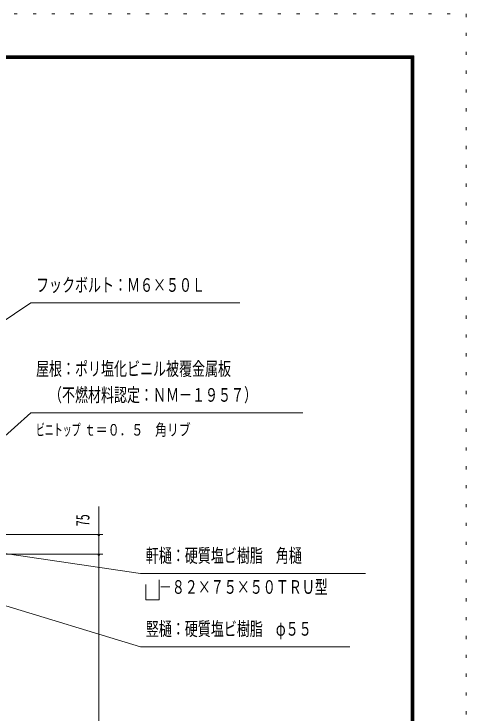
# Model space of a CAD drawing. Units: millimetres, scale not verified. Extents: x -25340 to 25344, y -10500 to 10500.
# Drawn here: x 21023 to 25344, y 3814 to 10500 of the extents above; entities that cross this region are included whole.
import ezdxf
from ezdxf.enums import TextEntityAlignment as Align

# ---------------------------------------------------------------- set-up
doc = ezdxf.new("R2010")
doc.units = ezdxf.units.MM
doc.header["$LTSCALE"] = 60
doc.linetypes.add('USER4', pattern=[3, 0.5, -2.5])
for name, color, linetype, lineweight in [('0-A_2-52DIM', 3, 'Continuous', 18), ('0-C_F-F', 5, 'Continuous', 18), ('0-D_F-E_J_ADD', 5, 'USER4', 18)]:
    doc.layers.add(name, color=color, linetype=linetype, lineweight=lineweight)
doc.styles.add('ＭＳ ゴシック', font='')
doc.styles.get('ＭＳ ゴシック').set_extended_font_data('MS Gothic')

msp = doc.modelspace()

# ---------------------------------------------------------------- linework, layer by layer
at = {"layer": '0-A_2-52DIM'}
for p, q in [((21183.04, 7739.93), (18794.02, 6145.67)), ((23183.04, 7739.93), (21183.04, 7739.93)), ((21183.04, 6689.93), (20026.36, 5662.5)), ((21183.04, 6689.93), (23783.04, 6689.93)), ((21833.04, 344.93), (21833.04, 5797.43)), ((20658.04, 5527.43), (21870.54, 5527.43)), ((21843.04, 5527.43), (21823.04, 5527.43)), ((22233.04, 5155.5), (20576.77, 5398.16)), ((20575.54, 5339.93), (21870.54, 5339.93)), ((21843.04, 5339.93), (21823.04, 5339.93)), ((22233.04, 5155.5), (24383.04, 5155.5)), ((22283.04, 4905.5), (22283.04, 5049.85)), ((22233.04, 4455.51), (20496.92, 4984.1)), ((22233.04, 4455.51), (24233.04, 4455.51))]:
    msp.add_line(p, q, dxfattribs=at)
msp.add_lwpolyline([(22283.04, 4905.5), (22411.83, 4905.5), (22411.83, 5096.93)], dxfattribs=at)
for centre in [(21833.04, 5527.43), (21833.04, 5339.93)]:
    msp.add_arc(centre, 10, 180, 0, dxfattribs=at)
at = {"layer": '0-C_F-F'}
for p, q in [((-3855.55, 10100), (24844.45, 10100)), ((-3853.05, 10097.5), (24841.95, 10097.5)), ((24841.95, -9997.5), (24841.95, 10097.5)), ((24844.45, -10000), (24844.45, 10100)), ((-3850.55, 10095), (24839.45, 10095)), ((-3848.05, 10092.5), (24836.95, 10092.5)), ((-3845.55, 10090), (24834.45, 10090)), ((-3843.05, 10087.5), (24831.95, 10087.5)), ((-3840.55, 10085), (24829.45, 10085)), ((-3838.05, 10082.5), (24826.95, 10082.5)), ((-3835.55, 10080), (24824.45, 10080)), ((-3833.05, 10077.5), (24821.95, 10077.5)), ((-3830.55, 10075), (24819.45, 10075)), ((24821.95, -9977.5), (24821.95, 10077.5)), ((24824.45, -9980), (24824.45, 10080)), ((24826.95, -9982.5), (24826.95, 10082.5)), ((24831.95, -9987.5), (24831.95, 10087.5)), ((24836.95, -9992.5), (24836.95, 10092.5))]:
    msp.add_line(p, q, dxfattribs=at)
for points in [[(-3850.55, 10095), (-3850.55, -9995), (24839.45, -9995), (24839.45, 10095)], [(-3845.55, 10090), (-3845.55, -9990), (24834.45, -9990), (24834.45, 10090)], [(-3840.55, 10085), (-3840.55, -9985), (24829.45, -9985), (24829.45, 10085)], [(-3830.55, 10075), (-3830.55, -9975), (24819.45, -9975), (24819.45, 10075)]]:
    msp.add_lwpolyline(points, dxfattribs=at)
at = {"layer": '0-D_F-E_J_ADD'}
msp.add_line((25344.45, 10500), (25344.45, -10500), dxfattribs=at)
msp.add_lwpolyline([(-4355.55, -10500), (-4355.55, 10500), (25344.45, 10500)], dxfattribs=at)

# ---------------------------------------------------------------- texts
at = {"layer": '0-A_2-52DIM', "color": 7, "style": 'ＭＳ ゴシック'}
for s, height, width, p in [('フックボルト：Ｍ６×５０Ｌ', 130.2, 0.7, (21233.05, 7807.69)), ('屋根：ポリ塩化ビニル被覆金属板', 130.2, 0.7, (21233.05, 7007.69)), ('\u3000（不燃材料認定：ＮＭ－１９５７）', 130.2, 0.7, (21233.05, 6757.69)), ('ビニトップ ', 110.7, 0.55, (21233.05, 6439.93)), ('ｔ＝０．５\u3000角リブ', 110.7, 0.75, (21692.32, 6439.93)), ('軒樋：硬質塩ビ樹脂\u3000角樋', 130.2, 0.7, (22283.04, 5223.26)), ('\u3000－８２×７５×５０ＴＲＵ型', 130.2, 0.7, (22283.04, 4923.26)), ('竪樋：硬質塩ビ樹脂\u3000φ５５', 130.2, 0.7, (22283.04, 4523.27))]:
    msp.add_text(s, height=height, dxfattribs=dict(at, width=width)).set_placement(p, align=Align.BOTTOM_LEFT)
at = {"layer": '0-A_2-52DIM', "color": 7, "style": 'ＭＳ ゴシック', "width": 0.65}
msp.add_text('75', height=130.2, rotation=90, dxfattribs=at).set_placement((21783.04, 5606.89), align=Align.BOTTOM_LEFT)

doc.saveas('drawing.dxf')
